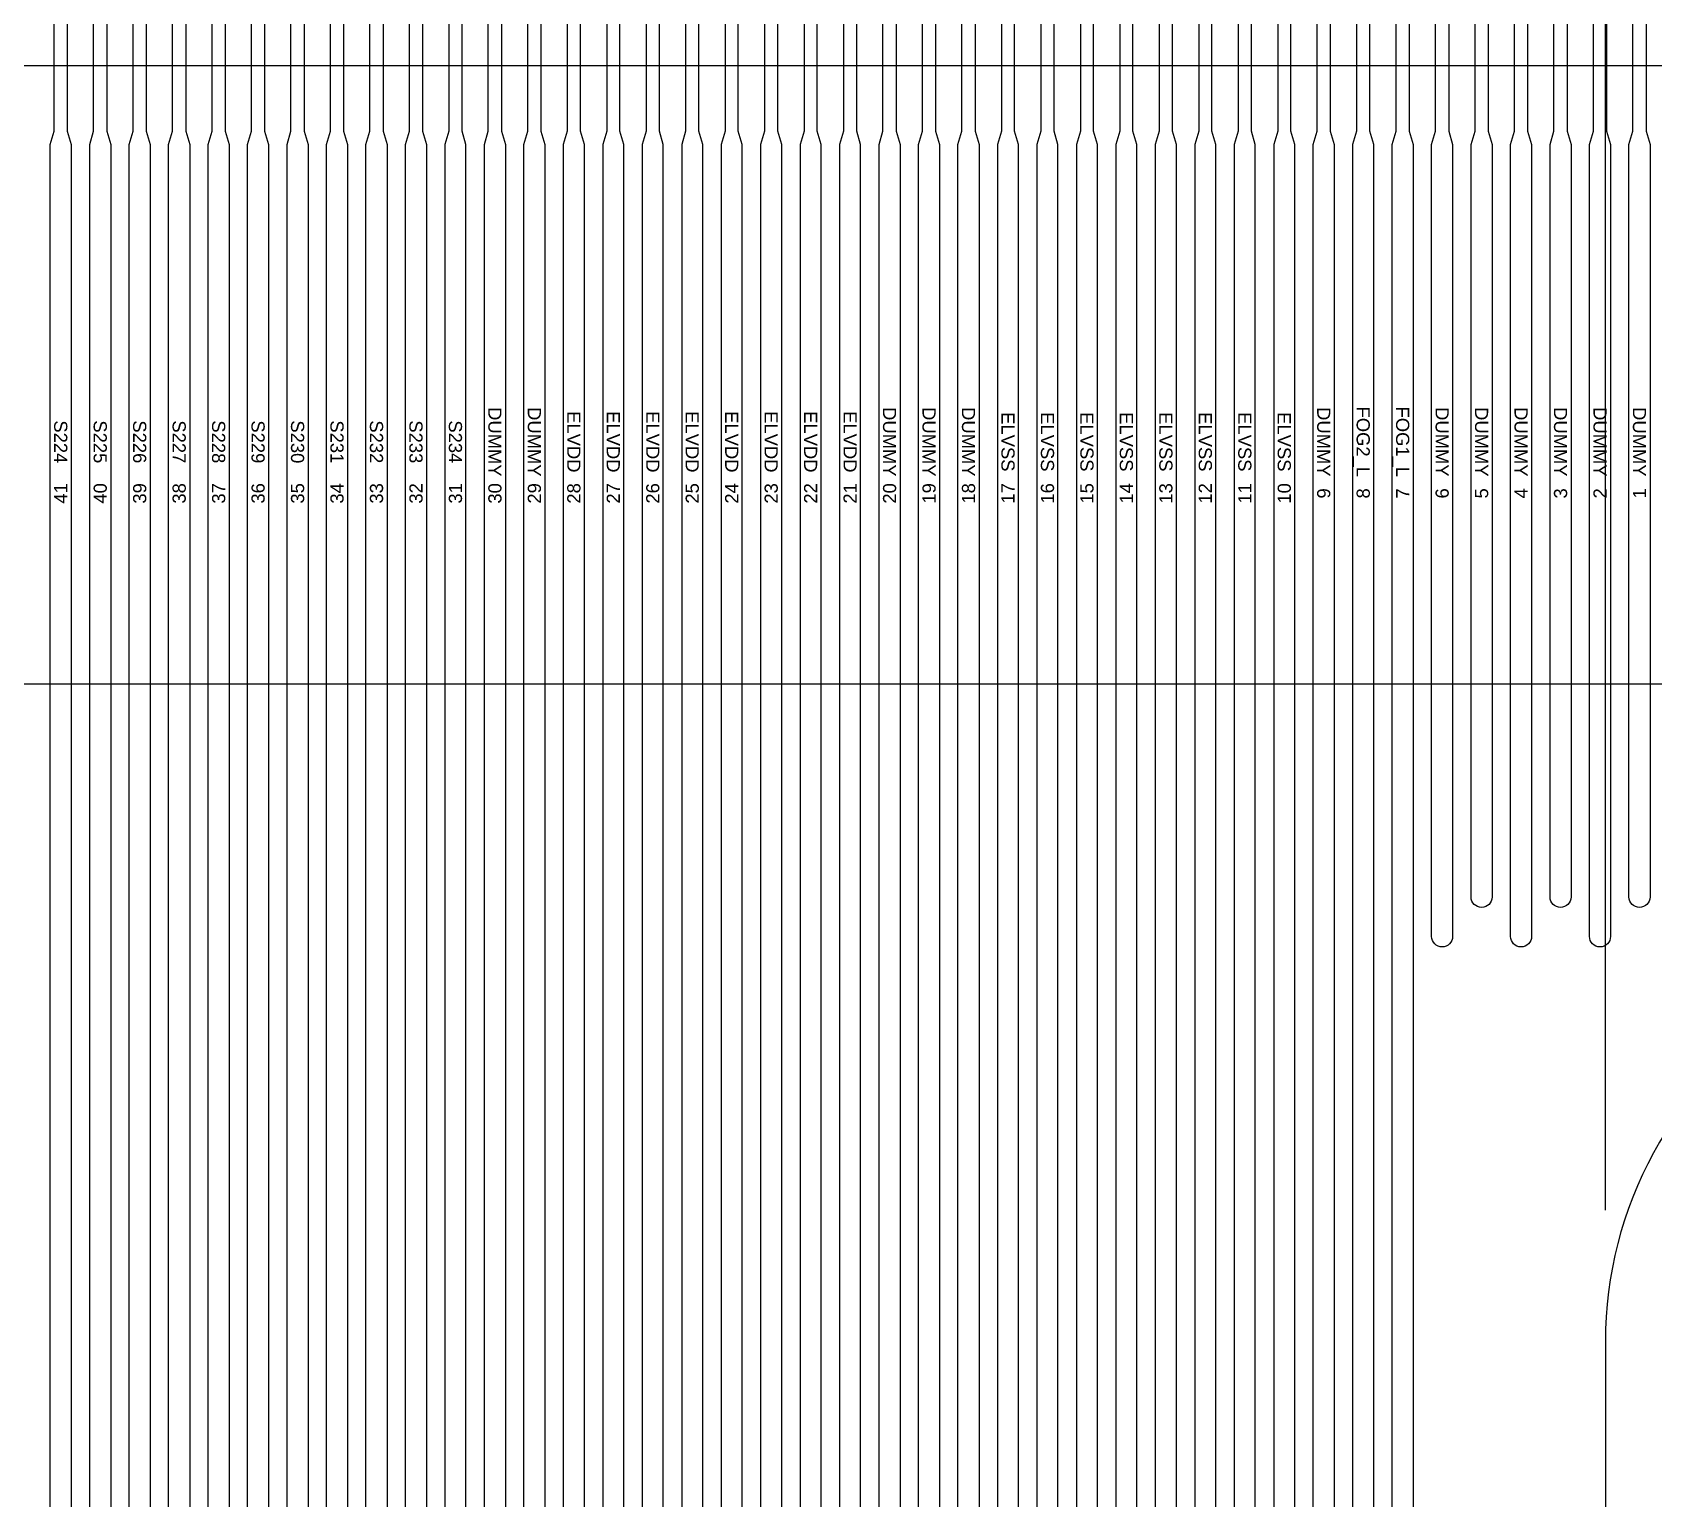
# Model space of a CAD drawing. Extents: x 10 to 206, y -65 to 73.
# Drawn here: x 65.714 to 66.946, y 37.548 to 38.662 of the extents above; entities that cross this region are included whole.
import ezdxf
from ezdxf.enums import TextEntityAlignment as Align

# ---------------------------------------------------------------- set-up
doc = ezdxf.new("R2010")
doc.units = 0
doc.header["$LTSCALE"] = 0.5
for name, color, linetype in [('01 Copper', 3, 'Continuous'), ('03 Solder resist', 6, 'Continuous'), ('06 Cutline', 4, 'Continuous'), ('08 Dimension&pin assignment', 7, 'Continuous')]:
    doc.layers.add(name, color=color, linetype=linetype)
doc.layers.add('13 OL no.', color=190, linetype='Continuous', lineweight=0)
doc.layers.add('14 OL name', color=220, linetype='Continuous', lineweight=0)
doc.styles.add('MBC_Arial_Font', font='arial.ttf')
doc.styles.get("Standard").update_dxf_attribs({"font": 'romans.shx', "width": 0.75, "bigfont": 'AllInOneBig.shx'})
doc.dimstyles.new('ISO-25', dxfattribs={"dimtxt": 0.5, "dimasz": 0.8, "dimexe": 0.1, "dimexo": 0.1, "dimgap": 0.1, "dimtad": 1, "dimdec": 3, "dimzin": 1, "dimdsep": 46, "dimtxsty": 'Standard', "dimcen": 0.5, "dimadec": 0, "dimazin": 0, "dimtfac": 1, "dimtdec": 3, "dimtmove": 0, "dimatfit": 3, "dimfxl": 0, "dimarcsym": 0})
doc.dimstyles.new('ISO-25$0', dxfattribs={"dimtxt": 0.5, "dimasz": 1, "dimexe": 0.1, "dimexo": 0.1, "dimgap": 0.1, "dimtad": 1, "dimdec": 3, "dimzin": 1, "dimdsep": 46, "dimtxsty": 'Standard', "dimcen": 0.5, "dimadec": 0, "dimazin": 0, "dimtfac": 1, "dimtdec": 3, "dimtmove": 0, "dimatfit": 3, "dimfxl": 0, "dimarcsym": 0})

# ---------------------------------------------------------------- blocks, each defined once
blk = doc.blocks.new('*D603')
at = {"layer": '08 Dimension&pin assignment', "color": 0, "lineweight": -2, "transparency": 16777216}
for p, q in [((57.0683, 38.6369), (57.0683, 48.9014)), ((67.1463, 38.6369), (67.1463, 48.9014)), ((57.8683, 48.8014), (66.3463, 48.8014))]:
    blk.add_line(p, q, dxfattribs=at)
at = {"layer": '08 Dimension&pin assignment', "color": 0, "transparency": 16777216}
for points in [[(57.8683, 48.9348), (57.8683, 48.6681), (57.0683, 48.8014)], [(66.3463, 48.6681), (66.3463, 48.9348), (67.1463, 48.8014)]]:
    blk.add_solid(points, dxfattribs=at)
at = {"layer": 'Defpoints', "color": 0, "transparency": 16777216}
for p in [(67.1463, 48.8014), (57.0683, 38.5369), (67.1463, 38.5369)]:
    blk.add_point(p, dxfattribs=at)
at = {"layer": '08 Dimension&pin assignment', "color": 0, "transparency": 16777216, "insert": (62.1073, 49.2824), "char_height": 0.5, "attachment_point": 5}
blk.add_mtext('*10.0780%%P0.003(Mark~Mark) after IC', dxfattribs=at)
blk = doc.blocks.new('*D608')
at = {"layer": '08 Dimension&pin assignment', "color": 0, "lineweight": -2, "transparency": 16777216}
for p, q in [((62.1073, 42.4464), (62.1073, 46.9014)), ((68.2391, 38.2669), (68.2391, 46.9014)), ((62.9073, 46.8014), (67.4391, 46.8014)), ((68.2391, 46.8014), (74.8998, 46.8014))]:
    blk.add_line(p, q, dxfattribs=at)
at = {"layer": '08 Dimension&pin assignment', "color": 0, "transparency": 16777216}
for points in [[(62.9073, 46.9348), (62.9073, 46.6681), (62.1073, 46.8014)], [(67.4391, 46.6681), (67.4391, 46.9348), (68.2391, 46.8014)]]:
    blk.add_solid(points, dxfattribs=at)
at = {"layer": 'Defpoints', "color": 0, "transparency": 16777216}
for p in [(68.2391, 46.8014), (62.1073, 42.3464), (68.2391, 38.1669)]:
    blk.add_point(p, dxfattribs=at)
at = {"layer": '08 Dimension&pin assignment', "color": 0, "transparency": 16777216, "insert": (72.0588, 47.2824), "char_height": 0.5, "attachment_point": 5}
blk.add_mtext('6.1318644%%P{\\C2;0.1}(SR)', dxfattribs=at)
blk = doc.blocks.new('*D629')
at = {"layer": '08 Dimension&pin assignment', "color": 0, "lineweight": -2, "transparency": 16777216}
for p, q in [((55.6423, 35.3125), (55.6423, 51.9014)), ((68.5723, 35.3125), (68.5723, 51.9014)), ((56.4423, 51.8014), (67.7723, 51.8014))]:
    blk.add_line(p, q, dxfattribs=at)
at = {"layer": '08 Dimension&pin assignment', "color": 0, "transparency": 16777216}
for points in [[(56.4423, 51.9348), (56.4423, 51.6681), (55.6423, 51.8014)], [(67.7723, 51.9348), (67.7723, 51.6681), (68.5723, 51.8014)]]:
    blk.add_solid(points, dxfattribs=at)
at = {"layer": '08 Dimension&pin assignment', "color": 0, "transparency": 16777216, "insert": (62.1073, 52.2824), "char_height": 0.5, "attachment_point": 5}
blk.add_mtext('12.930±0.1(Cutline)', dxfattribs=at)
blk = doc.blocks.new('*D632')
at = {"layer": '08 Dimension&pin assignment', "color": 0, "lineweight": -2, "transparency": 16777216}
for p, q in [((86.5948, 34.3764), (86.5948, 45.0329)), ((57.8573, 33.5764), (86.6948, 33.5764)), ((79.6948, 33.5764), (86.6948, 33.5764)), ((86.5948, 32.7764), (86.5948, 31.9764))]:
    blk.add_line(p, q, dxfattribs=at)
at = {"layer": '08 Dimension&pin assignment', "color": 0, "transparency": 16777216}
for points in [[(86.4614, 34.3764), (86.7281, 34.3764), (86.5948, 33.5764)], [(86.4614, 32.7764), (86.7281, 32.7764), (86.5948, 33.5764)]]:
    blk.add_solid(points, dxfattribs=at)
at = {"layer": '08 Dimension&pin assignment', "color": 0, "transparency": 16777216, "insert": (86.1138, 41.0847), "char_height": 0.5, "attachment_point": 5, "rotation": 90}
blk.add_mtext('0%%P1(%%C5mm Tape NG Hole)', dxfattribs=at)
blk = doc.blocks.new('*D635')
at = {"layer": '08 Dimension&pin assignment', "color": 0, "lineweight": -2, "transparency": 16777216}
for p, q in [((57.3051, 37.7672), (57.3051, 49.9014)), ((66.9094, 37.7672), (66.9094, 49.9014)), ((58.1051, 49.8014), (66.1094, 49.8014))]:
    blk.add_line(p, q, dxfattribs=at)
at = {"layer": '08 Dimension&pin assignment', "color": 0, "transparency": 16777216}
for points in [[(58.1051, 49.9348), (58.1051, 49.6681), (57.3051, 49.8014)], [(66.1094, 49.9348), (66.1094, 49.6681), (66.9094, 49.8014)]]:
    blk.add_solid(points, dxfattribs=at)
at = {"layer": 'Defpoints', "color": 0, "transparency": 16777216}
for p in [(66.9094, 49.8014), (57.3051, 37.6672), (66.9094, 37.6672)]:
    blk.add_point(p, dxfattribs=at)
at = {"layer": '08 Dimension&pin assignment', "color": 0, "transparency": 16777216, "insert": (62.1073, 50.2824), "char_height": 0.5, "width": 8.508446, "attachment_point": 5}
blk.add_mtext('9.604±0.1(Cutline)', dxfattribs=at)
blk = doc.blocks.new('*D638')
at = {"layer": '08 Dimension&pin assignment', "color": 0, "lineweight": -2, "transparency": 16777216}
for p, q in [((62.1073, 42.4464), (62.1073, 45.9014)), ((67.5223, 34.1764), (67.5223, 45.9014)), ((62.9073, 45.8014), (66.7223, 45.8014)), ((67.5223, 45.8014), (72.9508, 45.8014))]:
    blk.add_line(p, q, dxfattribs=at)
at = {"layer": '08 Dimension&pin assignment', "color": 0, "transparency": 16777216}
for points in [[(62.9073, 45.9348), (62.9073, 45.6681), (62.1073, 45.8014)], [(66.7223, 45.9348), (66.7223, 45.6681), (67.5223, 45.8014)]]:
    blk.add_solid(points, dxfattribs=at)
at = {"layer": '08 Dimension&pin assignment', "color": 0, "transparency": 16777216, "insert": (70.6365, 46.2824), "char_height": 0.5, "attachment_point": 5}
blk.add_mtext('5.415{\\A1;\\Fromans,bigfont|c128;%%P0.1\\Fromans,bigfont|c136;5\\Fromans,bigfont|c128;(\\Fromans,bigfont|c136;SR\\Fromans,bigfont|c128;)}', dxfattribs=at)
blk = doc.blocks.new('*D644')
at = {"layer": '08 Dimension&pin assignment', "color": 0, "lineweight": -2, "transparency": 16777216}
for p, q in [((56.7683, 38.5369), (56.7683, 50.9014)), ((67.4463, 38.5369), (67.4463, 50.9014)), ((57.5683, 50.8014), (66.6463, 50.8014))]:
    blk.add_line(p, q, dxfattribs=at)
at = {"layer": '08 Dimension&pin assignment', "color": 0, "transparency": 16777216}
for points in [[(57.5683, 50.9348), (57.5683, 50.6681), (56.7683, 50.8014)], [(66.6463, 50.9348), (66.6463, 50.6681), (67.4463, 50.8014)]]:
    blk.add_solid(points, dxfattribs=at)
at = {"layer": '08 Dimension&pin assignment', "color": 0, "transparency": 16777216, "insert": (62.1073, 51.2824), "char_height": 0.5, "width": 7.421255, "attachment_point": 5}
blk.add_mtext('10.678±0.1(Cutline)', dxfattribs=at)
blk = doc.blocks.new('*D692')
at = {"layer": '08 Dimension&pin assignment', "color": 0, "lineweight": -2, "transparency": 16777216}
for p, q in [((57.1453, 33.9409), (57.1453, 43.8654)), ((67.0692, 33.9409), (67.0692, 43.8654)), ((57.9453, 43.7654), (66.2692, 43.7654)), ((67.0692, 43.7654), (78.7121, 43.7654))]:
    blk.add_line(p, q, dxfattribs=at)
at = {"layer": '08 Dimension&pin assignment', "color": 0, "transparency": 16777216}
for points in [[(57.9453, 43.8987), (57.9453, 43.632), (57.1453, 43.7654)], [(66.2692, 43.632), (66.2692, 43.8987), (67.0692, 43.7654)]]:
    blk.add_solid(points, dxfattribs=at)
at = {"layer": 'Defpoints', "color": 0, "transparency": 16777216}
for p in [(67.0692, 43.7654), (57.1453, 33.8409), (67.0692, 33.8409)]:
    blk.add_point(p, dxfattribs=at)
at = {"layer": '08 Dimension&pin assignment', "color": 0, "transparency": 16777216, "insert": (73.2907, 44.2463), "char_height": 0.5, "attachment_point": 5}
blk.add_mtext('{\\Fromans,chineset|c0;\\C2;9.9\\Fromans.shx,chineset.shx|c0;18*1.0006=9.9239508%%P0.005(I/L)}', dxfattribs=at)

msp = doc.modelspace()

# ---------------------------------------------------------------- linework, layer by layer
at = {"layer": '01 Copper'}
for points in [[(65.72780474, 35.78542064), (65.72780474, 38.57693204), (65.73080474, 38.58693204), (65.73080474, 38.68693204), (65.72780474, 38.69693204), (65.72780474, 39.81896109), (65.68975674, 39.89768626), (65.68975674, 41.03142951), (65.61475674, 41.03142951), (65.61475674, 41.15142951), (65.69975674, 41.15142951), (65.69975674, 39.90916839), (65.74380474, 39.81802861), (65.74380474, 38.69693204), (65.74080474, 38.68693204), (65.74080474, 38.58693204), (65.74380474, 38.57693204), (65.74380474, 35.78790873, 0.1359329595)], [(65.75779274, 35.78986286), (65.75779274, 38.57693204), (65.76079274, 38.58693204), (65.76079274, 38.68693204), (65.75779274, 38.69693204), (65.75779274, 39.81896109), (65.71475674, 39.90800693), (65.71475674, 41.15142951), (65.79975674, 41.15142951), (65.79975674, 41.03142951), (65.72475674, 41.03142951), (65.72475674, 39.91948907), (65.77379274, 39.81802861), (65.77379274, 38.69693204), (65.77079274, 38.68693204), (65.77079274, 38.58693204), (65.77379274, 38.57693204), (65.77379274, 35.79235095, 0.1359329595)], [(65.78778074, 35.79430508), (65.78778074, 38.57693204), (65.79078074, 38.58693204), (65.79078074, 38.68693204), (65.78778074, 38.69693204), (65.78778074, 39.81896109), (65.73675674, 39.92453491), (65.73675674, 41.01142951), (65.85175674, 41.01142951), (65.85175674, 41.03142951), (65.81475674, 41.03142951), (65.81475674, 41.15142951), (65.89975674, 41.15142951), (65.89975674, 41.03142951), (65.86275674, 41.03142951), (65.86275674, 41.00042951), (65.74675674, 41.00042951), (65.74675674, 39.93601705), (65.80378074, 39.81802861), (65.80378074, 38.69693204), (65.80078074, 38.68693204), (65.80078074, 38.58693204), (65.80378074, 38.57693204), (65.80378074, 35.79679317, 0.1359329595)], [(66.13364874, 36.3295184), (66.13364874, 38.57693204), (66.13064874, 38.58693204), (66.13064874, 38.68693204), (66.13364874, 38.69693204), (66.13364874, 39.81802861), (66.07775674, 39.93367482), (66.07775674, 41.01142951), (65.96275674, 41.01142951), (65.96275674, 41.03142951), (65.99975674, 41.03142951), (65.99975674, 41.15142951), (65.91475674, 41.15142951), (65.91475674, 41.03142951), (65.95175674, 41.03142951), (65.95175674, 41.00042951), (66.06775674, 41.00042951), (66.06775674, 39.92219269), (66.11764874, 39.81896109), (66.11764874, 38.69693204), (66.12064874, 38.68693204), (66.12064874, 38.58693204), (66.11764874, 38.57693204), (66.11764874, 35.80624011, 0.1359329595)], [(66.16363674, 36.3295184), (66.16363674, 38.57693204), (66.16063674, 38.58693204), (66.16063674, 38.68693204), (66.16363674, 38.69693204), (66.16363674, 39.81802861), (66.09975674, 39.95020281), (66.09975674, 41.15142951), (66.01475674, 41.15142951), (66.01475674, 41.03142951), (66.08975674, 41.03142951), (66.08975674, 39.93872067), (66.14763674, 39.81896109), (66.14763674, 38.69693204), (66.15063674, 38.68693204), (66.15063674, 38.58693204), (66.14763674, 38.57693204), (66.14763674, 36.3295184, -1)], [(66.19362474, 36.3295184), (66.19362474, 38.57693204), (66.19062474, 38.58693204), (66.19062474, 38.68693204), (66.19362474, 38.69693204), (66.19362474, 39.81802861), (66.12475674, 39.96052348), (66.12475674, 41.03142951), (66.19975674, 41.03142951), (66.19975674, 41.15142951), (66.11475674, 41.15142951), (66.11475674, 39.94904135), (66.17762474, 39.81896109), (66.17762474, 38.69693204), (66.18062474, 38.68693204), (66.18062474, 38.58693204), (66.17762474, 38.57693204), (66.17762474, 36.3295184, -1)], [(66.22361274, 36.3295184), (66.22361274, 38.57693204), (66.22061274, 38.58693204), (66.22061274, 38.68693204), (66.22361274, 38.69693204), (66.22361274, 39.81802861), (66.14675674, 39.97705146), (66.14675674, 41.00042951), (66.26275674, 41.00042951), (66.26275674, 41.03142951), (66.29975674, 41.03142951), (66.29975674, 41.15142951), (66.21475674, 41.15142951), (66.21475674, 41.03142951), (66.25175674, 41.03142951), (66.25175674, 41.01142951), (66.13675674, 41.01142951), (66.13675674, 39.96556933), (66.20761274, 39.81896109), (66.20761274, 38.69693204), (66.21061274, 38.68693204), (66.21061274, 38.58693204), (66.20761274, 38.57693204), (66.20761274, 36.3295184, -1)], [(66.52349274, 36.3295184), (66.52349274, 38.57693204), (66.52049274, 38.58693204), (66.52049274, 38.68693204), (66.52349274, 38.69693204), (66.52349274, 39.81802861), (66.47775674, 39.91266103), (66.47775674, 41.01142951), (66.36275674, 41.01142951), (66.36275674, 41.03142951), (66.39975674, 41.03142951), (66.39975674, 41.15142951), (66.31475674, 41.15142951), (66.31475674, 41.03142951), (66.35175674, 41.03142951), (66.35175674, 41.00042951), (66.46775674, 41.00042951), (66.46775674, 39.9011789), (66.50749274, 39.81896109), (66.50749274, 38.69693204), (66.51049274, 38.68693204), (66.51049274, 38.58693204), (66.50749274, 38.57693204), (66.50749274, 36.3295184, -1)], [(66.55348074, 36.3295184), (66.55348074, 38.57693204), (66.55048074, 38.58693204), (66.55048074, 38.68693204), (66.55348074, 38.69693204), (66.55348074, 39.81802861), (66.49975674, 39.92918901), (66.49975674, 41.15142951), (66.41475674, 41.15142951), (66.41475674, 41.03142951), (66.48975674, 41.03142951), (66.48975674, 39.91770688), (66.53748074, 39.81896109), (66.53748074, 38.69693204), (66.54048074, 38.68693204), (66.54048074, 38.58693204), (66.53748074, 38.57693204), (66.53748074, 36.3295184, -1)], [(66.58346874, 36.3295184), (66.58346874, 38.57693204), (66.58046874, 38.58693204), (66.58046874, 38.68693204), (66.58346874, 38.69693204), (66.58346874, 39.81802861), (66.52475674, 39.93950969), (66.52475674, 41.03142951), (66.59975674, 41.03142951), (66.59975674, 41.15142951), (66.51475674, 41.15142951), (66.51475674, 39.92802756), (66.56746874, 39.81896109), (66.56746874, 38.69693204), (66.57046874, 38.68693204), (66.57046874, 38.58693204), (66.56746874, 38.57693204), (66.56746874, 36.3295184, -1)], [(66.61345674, 36.3295184), (66.61345674, 38.57693204), (66.61045674, 38.58693204), (66.61045674, 38.68693204), (66.61345674, 38.69693204), (66.61345674, 39.81802861), (66.54675674, 39.95603767), (66.54675674, 41.00042951), (66.66275674, 41.00042951), (66.66275674, 41.03142951), (66.69975674, 41.03142951), (66.69975674, 41.15142951), (66.61475674, 41.15142951), (66.61475674, 41.03142951), (66.65175674, 41.03142951), (66.65175674, 41.01142951), (66.53675674, 41.01142951), (66.53675674, 39.94455554), (66.59745674, 39.81896109), (66.59745674, 38.69693204), (66.60045674, 38.68693204), (66.60045674, 38.58693204), (66.59745674, 38.57693204), (66.59745674, 36.3295184, -1)], [(65.81776874, 35.7987473), (65.81776874, 38.57693204), (65.82076874, 38.58693204), (65.82076874, 38.68693204), (65.81776874, 38.69693204), (65.81776874, 39.81896109), (65.75875674, 39.9410629), (65.75875674, 40.98042951), (65.84775674, 40.98042951), (65.84775674, 40.86042951), (65.76875674, 40.86042951), (65.76875674, 39.95254503), (65.83376874, 39.81802861), (65.83376874, 38.69693204), (65.83076874, 38.68693204), (65.83076874, 38.58693204), (65.83376874, 38.57693204), (65.83376874, 35.80123539, 0.1359329595)], [(65.90773274, 35.81207395), (65.90773274, 38.57693204), (65.91073274, 38.58693204), (65.91073274, 38.68693204), (65.90773274, 38.69693204), (65.90773274, 39.81896109), (65.82475674, 39.99064684), (65.82475674, 40.56042951), (65.90175674, 40.56042951), (65.90175674, 40.86042951), (65.86275674, 40.86042951), (65.86275674, 40.98042951), (65.95175674, 40.98042951), (65.95175674, 40.86042951), (65.91275674, 40.86042951), (65.91275674, 40.54942951), (65.83475674, 40.54942951), (65.83475674, 40.00212897), (65.92373274, 39.81802861), (65.92373274, 38.69693204), (65.92073274, 38.68693204), (65.92073274, 38.58693204), (65.92373274, 38.57693204), (65.92373274, 35.81456204, 0.1359329595)], [(66.25360074, 36.3295184), (66.25360074, 38.57693204), (66.25060074, 38.58693204), (66.25060074, 38.68693204), (66.25360074, 38.69693204), (66.25360074, 39.81802861), (66.16875674, 39.99357945), (66.16875674, 40.86042951), (66.24775674, 40.86042951), (66.24775674, 40.98042951), (66.15875674, 40.98042951), (66.15875674, 39.98209731), (66.23760074, 39.81896109), (66.23760074, 38.69693204), (66.24060074, 38.68693204), (66.24060074, 38.58693204), (66.23760074, 38.57693204), (66.23760074, 36.3295184, -1)], [(66.34356474, 35.81844357), (66.34356474, 38.57693204), (66.34056474, 38.58693204), (66.34056474, 38.68693204), (66.34356474, 38.69693204), (66.34356474, 39.81802861), (66.23475674, 40.04316339), (66.23475674, 40.54942951), (66.31275674, 40.54942951), (66.31275674, 40.86042951), (66.35175674, 40.86042951), (66.35175674, 40.98042951), (66.26275674, 40.98042951), (66.26275674, 40.86042951), (66.30175674, 40.86042951), (66.30175674, 40.56042951), (66.22475674, 40.56042951), (66.22475674, 40.03168126), (66.32756474, 39.81896109), (66.32756474, 38.69693204), (66.33056474, 38.68693204), (66.33056474, 38.58693204), (66.32756474, 38.57693204), (66.32756474, 36.3295184, -1)], [(66.49350474, 36.3295184), (66.49350474, 38.57693204), (66.49050474, 38.58693204), (66.49050474, 38.68693204), (66.49350474, 38.69693204), (66.49350474, 39.81802861), (66.45575674, 39.89613305), (66.45575674, 40.98042951), (66.36675674, 40.98042951), (66.36675674, 40.86042951), (66.44575674, 40.86042951), (66.44575674, 39.88465092), (66.47750474, 39.81896109), (66.47750474, 38.69693204), (66.48050474, 38.68693204), (66.48050474, 38.58693204), (66.47750474, 38.57693204), (66.47750474, 36.3295184, -1)], [(66.64344474, 36.3295184), (66.64344474, 38.57693204), (66.64044474, 38.58693204), (66.64044474, 38.68693204), (66.64344474, 38.69693204), (66.64344474, 39.81802861), (66.56875674, 39.97256565), (66.56875674, 40.86042951), (66.64775674, 40.86042951), (66.64775674, 40.98042951), (66.55875674, 40.98042951), (66.55875674, 39.96108352), (66.62744474, 39.81896109), (66.62744474, 38.69693204), (66.63044474, 38.68693204), (66.63044474, 38.58693204), (66.62744474, 38.57693204), (66.62744474, 36.3295184, -0.9999999834)], [(66.73340874, 35.91706), (66.73340874, 38.57693204), (66.73040874, 38.58693204), (66.73040874, 38.68693204), (66.73340874, 38.69693204), (66.73340874, 39.81802861), (66.63475674, 40.0221496), (66.63475674, 40.54942951), (66.71275674, 40.54942951), (66.71275674, 40.86042951), (66.75175674, 40.86042951), (66.75175674, 40.98042951), (66.66275674, 40.98042951), (66.66275674, 40.86042951), (66.70175674, 40.86042951), (66.70175674, 40.56042951), (66.62475674, 40.56042951), (66.62475674, 40.01066746), (66.71740874, 39.81896109), (66.71740874, 38.69693204), (66.72040874, 38.68693204), (66.72040874, 38.58693204), (66.71740874, 38.57693204), (66.71740874, 35.89095819, 0.3152987889)], [(65.84775674, 35.80318951), (65.84775674, 38.57693204), (65.85075674, 38.58693204), (65.85075674, 38.68693204), (65.84775674, 38.69693204), (65.84775674, 39.81896109), (65.78075674, 39.95759088), (65.78075674, 40.84042951), (65.88675674, 40.84042951), (65.88675674, 40.72042951), (65.79075674, 40.72042951), (65.79075674, 39.96907301), (65.86375674, 39.81802861), (65.86375674, 38.69693204), (65.86075674, 38.68693204), (65.86075674, 38.58693204), (65.86375674, 38.57693204), (65.86375674, 35.80567761, 0.1359329595)], [(66.28358874, 36.3295184), (66.28358874, 38.57693204), (66.28058874, 38.58693204), (66.28058874, 38.68693204), (66.28358874, 38.69693204), (66.28358874, 39.81802861), (66.19075674, 40.01010743), (66.19075674, 40.72042951), (66.28675674, 40.72042951), (66.28675674, 40.84042951), (66.18075674, 40.84042951), (66.18075674, 39.99862529), (66.26758874, 39.81896109), (66.26758874, 38.69693204), (66.27058874, 38.68693204), (66.27058874, 38.58693204), (66.26758874, 38.57693204), (66.26758874, 36.3295184, -1)], [(66.46351674, 36.3295184), (66.46351674, 38.57693204), (66.46051674, 38.58693204), (66.46051674, 38.68693204), (66.46351674, 38.69693204), (66.46351674, 39.81802861), (66.43375674, 39.87960507), (66.43375674, 40.84042951), (66.32775674, 40.84042951), (66.32775674, 40.72042951), (66.42375674, 40.72042951), (66.42375674, 39.86812294), (66.44751674, 39.81896109), (66.44751674, 38.69693204), (66.45051674, 38.68693204), (66.45051674, 38.58693204), (66.44751674, 38.57693204), (66.44751674, 35.76571351, 0.3152987889)], [(66.67343274, 35.87503881), (66.67343274, 38.57693204), (66.67043274, 38.58693204), (66.67043274, 38.68693204), (66.67343274, 38.69693204), (66.67343274, 39.81802861), (66.59075674, 39.98909364), (66.59075674, 40.72042951), (66.68675674, 40.72042951), (66.68675674, 40.84042951), (66.58075674, 40.84042951), (66.58075674, 39.9776115), (66.65743274, 39.81896109), (66.65743274, 38.69693204), (66.66043274, 38.68693204), (66.66043274, 38.58693204), (66.65743274, 38.57693204), (66.65743274, 36.3295184, -1)], [(65.87774474, 35.80763173), (65.87774474, 38.57693204), (65.88074474, 38.58693204), (65.88074474, 38.68693204), (65.87774474, 38.69693204), (65.87774474, 39.81896109), (65.80275674, 39.97411886), (65.80275674, 40.70042951), (65.88675674, 40.70042951), (65.88675674, 40.58042951), (65.81275674, 40.58042951), (65.81275674, 39.98560099), (65.89374474, 39.81802861), (65.89374474, 38.69693204), (65.89074474, 38.68693204), (65.89074474, 38.58693204), (65.89374474, 38.57693204), (65.89374474, 35.81011982, 0.1359329595)], [(66.04368474, 35.83233091), (66.04368474, 38.57693204), (66.04068474, 38.58693204), (66.04068474, 38.68693204), (66.04368474, 38.69693204), (66.04368474, 39.81802861), (66.01175674, 39.88409088), (66.01175674, 40.70042951), (65.92775674, 40.70042951), (65.92775674, 40.58042951), (66.00175674, 40.58042951), (66.00175674, 39.87260875), (66.02768474, 39.81896109), (66.02768474, 38.69693204), (66.03068474, 38.68693204), (66.03068474, 38.58693204), (66.02768474, 38.57693204), (66.02768474, 35.82984282, 0.1359329595)], [(66.31357674, 36.3295184), (66.31357674, 38.57693204), (66.31057674, 38.58693204), (66.31057674, 38.68693204), (66.31357674, 38.69693204), (66.31357674, 39.81802861), (66.21275674, 40.02663541), (66.21275674, 40.58042951), (66.28675674, 40.58042951), (66.28675674, 40.70042951), (66.20275674, 40.70042951), (66.20275674, 40.01515328), (66.29757674, 39.81896109), (66.29757674, 38.69693204), (66.30057674, 38.68693204), (66.30057674, 38.58693204), (66.29757674, 38.57693204), (66.29757674, 36.3295184, -1)], [(65.93772074, 35.81651617), (65.93772074, 38.57693204), (65.94072074, 38.58693204), (65.94072074, 38.68693204), (65.93772074, 38.69693204), (65.93772074, 39.81896109), (65.84675674, 40.00717482), (65.84675674, 40.52942951), (65.98675674, 40.52942951), (65.98675674, 40.40942951), (65.85675674, 40.40942951), (65.85675674, 40.01865695), (65.95372074, 39.81802861), (65.95372074, 38.69693204), (65.95072074, 38.68693204), (65.95072074, 38.58693204), (65.95372074, 38.57693204), (65.95372074, 35.81900426, 0.1359329595)], [(66.74739674, 35.94389412), (66.74739674, 38.57693204), (66.75039674, 38.58693204), (66.75039674, 38.68693204), (66.74739674, 38.69693204), (66.74739674, 39.81896109), (66.64675674, 40.02719545), (66.64675674, 40.52942951), (66.78675674, 40.52942951), (66.78675674, 40.40942951), (66.65675674, 40.40942951), (66.65675674, 40.03867758), (66.76339674, 39.81802861), (66.76339674, 38.69693204), (66.76039674, 38.68693204), (66.76039674, 38.58693204), (66.76339674, 38.57693204), (66.76339674, 35.96999593, 0.3152987889)], [(65.96770874, 35.82095838), (65.96770874, 38.57693204), (65.97070874, 38.58693204), (65.97070874, 38.68693204), (65.96770874, 38.69693204), (65.96770874, 39.81896109), (65.86875674, 40.0237028), (65.86875674, 40.38942951), (65.98675674, 40.38942951), (65.98675674, 40.26942951), (65.87875674, 40.26942951), (65.87875674, 40.03518494), (65.98370874, 39.81802861), (65.98370874, 38.69693204), (65.98070874, 38.68693204), (65.98070874, 38.58693204), (65.98370874, 38.57693204), (65.98370874, 35.82344648, 0.1359329595)], [(65.99769674, 35.8254006), (65.99769674, 38.57693204), (66.00069674, 38.58693204), (66.00069674, 38.68693204), (65.99769674, 38.69693204), (65.99769674, 39.81896109), (65.89075674, 40.04023078), (65.89075674, 40.24942951), (65.98675674, 40.24942951), (65.98675674, 40.12942951), (65.90075674, 40.12942951), (65.90075674, 40.05171292), (66.01369674, 39.81802861), (66.01369674, 38.69693204), (66.01069674, 38.68693204), (66.01069674, 38.58693204), (66.01369674, 38.57693204), (66.01369674, 35.82788869, 0.1359329595)]]:
    msp.add_lwpolyline(points, format="xyb", dxfattribs=at)
for points in [[(66.94332474, 38.69693204), (66.94032474, 38.68693204), (66.94032474, 38.58693204), (66.94332474, 38.57693204), (66.94332474, 38.00517648, -1), (66.92732474, 38.00517648), (66.92732474, 38.57693204), (66.93032474, 38.58693204), (66.93032474, 38.68693204), (66.92732474, 38.69693204), (66.92732474, 39.81896109), (66.86775674, 39.94221332), (66.86775674, 41.00042951), (66.75175674, 41.00042951), (66.75175674, 41.03142951), (66.71475674, 41.03142951), (66.71475674, 41.15142951), (66.79975674, 41.15142951), (66.79975674, 41.03142951), (66.76275674, 41.03142951), (66.76275674, 41.01142951), (66.87775674, 41.01142951), (66.87775674, 39.95369545), (66.94332474, 39.81802861)], [(66.10066074, 38.68693204), (66.10066074, 38.58693204), (66.10366074, 38.57693204), (66.10366074, 36.3295184, -1), (66.08766074, 36.3295184), (66.08766074, 38.57693204), (66.09066074, 38.58693204), (66.09066074, 38.68693204), (66.08766074, 38.69693204), (66.08766074, 39.81896109), (66.04575674, 39.90566471), (66.04575674, 40.86042951), (65.96675674, 40.86042951), (65.96675674, 40.98042951), (66.05575674, 40.98042951), (66.05575674, 39.91714684), (66.10366074, 39.81802861), (66.10366074, 38.69693204)], [(66.91333674, 38.69693204), (66.91033674, 38.68693204), (66.91033674, 38.58693204), (66.91333674, 38.57693204), (66.91333674, 37.97518204, -1), (66.89733674, 37.97518204), (66.89733674, 38.57693204), (66.90033674, 38.58693204), (66.90033674, 38.68693204), (66.89733674, 38.69693204), (66.89733674, 39.81896109), (66.84575674, 39.92568534), (66.84575674, 40.86042951), (66.76675674, 40.86042951), (66.76675674, 40.98042951), (66.85575674, 40.98042951), (66.85575674, 39.93716747), (66.91333674, 39.81802861)], [(66.07067274, 38.68693204), (66.07067274, 38.58693204), (66.07367274, 38.57693204), (66.07367274, 36.3295184, -1), (66.05767274, 36.3295184), (66.05767274, 38.57693204), (66.06067274, 38.58693204), (66.06067274, 38.68693204), (66.05767274, 38.69693204), (66.05767274, 39.81896109), (66.02375674, 39.88913673), (66.02375674, 40.72042951), (65.92775674, 40.72042951), (65.92775674, 40.84042951), (66.03375674, 40.84042951), (66.03375674, 39.90061886), (66.07367274, 39.81802861), (66.07367274, 38.69693204)], [(66.88334874, 38.69693204), (66.88034874, 38.68693204), (66.88034874, 38.58693204), (66.88334874, 38.57693204), (66.88334874, 38.00517648, -1), (66.86734874, 38.00517648), (66.86734874, 38.57693204), (66.87034874, 38.58693204), (66.87034874, 38.68693204), (66.86734874, 38.69693204), (66.86734874, 39.81896109), (66.82375674, 39.90915735), (66.82375674, 40.72042951), (66.72775674, 40.72042951), (66.72775674, 40.84042951), (66.83375674, 40.84042951), (66.83375674, 39.92063949), (66.88334874, 39.81802861)], [(66.43052874, 38.68693204), (66.43052874, 38.58693204), (66.43352874, 38.57693204), (66.43352874, 36.3295184, -1), (66.41752874, 36.3295184), (66.41752874, 38.57693204), (66.42052874, 38.58693204), (66.42052874, 38.68693204), (66.41752874, 38.69693204), (66.41752874, 39.81896109), (66.40175674, 39.85159495), (66.40175674, 40.58042951), (66.32775674, 40.58042951), (66.32775674, 40.70042951), (66.41175674, 40.70042951), (66.41175674, 39.86307709), (66.43352874, 39.81802861), (66.43352874, 38.69693204)], [(66.70042074, 38.68693204), (66.70042074, 38.58693204), (66.70342074, 38.57693204), (66.70342074, 36.3295184, -1), (66.68742074, 36.3295184), (66.68742074, 38.57693204), (66.69042074, 38.58693204), (66.69042074, 38.68693204), (66.68742074, 38.69693204), (66.68742074, 39.81896109), (66.60275674, 39.99413948), (66.60275674, 40.70042951), (66.68675674, 40.70042951), (66.68675674, 40.58042951), (66.61275674, 40.58042951), (66.61275674, 40.00562162), (66.70342074, 39.81802861), (66.70342074, 38.69693204)], [(66.85336074, 38.69693204), (66.85036074, 38.68693204), (66.85036074, 38.58693204), (66.85336074, 38.57693204), (66.85336074, 37.97518204, -1), (66.83736074, 37.97518204), (66.83736074, 38.57693204), (66.84036074, 38.58693204), (66.84036074, 38.68693204), (66.83736074, 38.69693204), (66.83736074, 39.81896109), (66.80175674, 39.89262937), (66.80175674, 40.58042951), (66.72775674, 40.58042951), (66.72775674, 40.70042951), (66.81175674, 40.70042951), (66.81175674, 39.90411151), (66.85336074, 39.81802861)], [(66.37055274, 38.68693204), (66.37055274, 38.58693204), (66.37355274, 38.57693204), (66.37355274, 36.3295184, -1), (66.35755274, 36.3295184), (66.35755274, 38.57693204), (66.36055274, 38.58693204), (66.36055274, 38.68693204), (66.35755274, 38.69693204), (66.35755274, 39.81896109), (66.24675674, 40.04820924), (66.24675674, 40.52942951), (66.38675674, 40.52942951), (66.38675674, 40.40942951), (66.25675674, 40.40942951), (66.25675674, 40.05969137), (66.37355274, 39.81802861), (66.37355274, 38.69693204)], [(66.40054074, 38.68693204), (66.40054074, 38.58693204), (66.40354074, 38.57693204), (66.40354074, 36.3295184, -1), (66.38754074, 36.3295184), (66.38754074, 38.57693204), (66.39054074, 38.58693204), (66.39054074, 38.68693204), (66.38754074, 38.69693204), (66.38754074, 39.81896109), (66.26875674, 40.06473722), (66.26875674, 40.38942951), (66.38675674, 40.38942951), (66.38675674, 40.26942951), (66.27875674, 40.26942951), (66.27875674, 40.07621935), (66.40354074, 39.81802861), (66.40354074, 38.69693204)], [(66.79338474, 38.69693204), (66.79038474, 38.68693204), (66.79038474, 38.58693204), (66.79338474, 38.57693204), (66.79338474, 37.97518204, -1), (66.77738474, 37.97518204), (66.77738474, 38.57693204), (66.78038474, 38.58693204), (66.78038474, 38.68693204), (66.77738474, 38.69693204), (66.77738474, 39.81896109), (66.66875674, 40.04372343), (66.66875674, 40.38942951), (66.78675674, 40.38942951), (66.78675674, 40.26942951), (66.67875674, 40.26942951), (66.67875674, 40.05520556), (66.79338474, 39.81802861)], [(66.82337274, 38.69693204), (66.82037274, 38.68693204), (66.82037274, 38.58693204), (66.82337274, 38.57693204), (66.82337274, 38.00517648, -1), (66.80737274, 38.00517648), (66.80737274, 38.57693204), (66.81037274, 38.58693204), (66.81037274, 38.68693204), (66.80737274, 38.69693204), (66.80737274, 39.81896109), (66.69075674, 40.06025141), (66.69075674, 40.24942951), (66.78675674, 40.24942951), (66.78675674, 40.12942951), (66.70075674, 40.12942951), (66.70075674, 40.07173354), (66.82337274, 39.81802861)]]:
    msp.add_lwpolyline(points, format="xyb", close=True, dxfattribs=at)
at = {"layer": '03 Solder resist'}
msp.add_lwpolyline([(69.6661237, 31.71147701), (69.37225674, 31.8875043), (69.37225674, 35.21245194, 0.3152987889), (68.6484789, 36.24611382), (67.70940985, 36.587907), (67.70940985, 37.39489425), (67.788677, 37.44607355, 0.2230807633), (68.23912115, 38.16693204), (55.97539234, 38.16693204, 0.2230807633), (56.42583649, 37.44607355), (56.50510364, 37.39489425), (56.50510364, 36.587907), (55.56603459, 36.24611382, 0.3152987889), (54.84225674, 35.21245194), (54.84225674, 31.8875043), (54.54838979, 31.71147701, 0.2636431542), (54.06225674, 30.85360711), (54.06225674, 30.15960799), (70.15225674, 30.15960799), (70.15225674, 30.85360711, 0.2636431542)], format="xyb", close=True, dxfattribs=at)
at = {"layer": '06 Cutline'}
msp.add_lwpolyline([(56.96825674, 38.63693204), (67.24625674, 38.63693204, -0.4142135624), (67.44625674, 38.43693204), (67.44625674, 38.28618085, -0.2546712192), (67.35474079, 38.11815939), (67.04668377, 37.91926054, 0.2546712192), (66.90940985, 37.66722836), (66.90940985, 36.23780323, 0.3152987889), (67.1068038, 35.95589545), (68.37486279, 35.49435972, -0.3152987889), (68.57225674, 35.21245194), (68.57225674, 31.60416702, 0.2636431542), (68.71809666, 31.34680605), (69.25503013, 31.02518109, -0.2636431542), (69.35225674, 30.85360711), (69.35225674, 28.75960799, -0.4142135624), (69.15225674, 28.55960799), (55.06225674, 28.55960799, -0.4142135624)], format="xyb", dxfattribs=at)

# ---------------------------------------------------------------- texts
at = {"layer": '13 OL no.', "style": 'MBC_Arial_Font'}
for s, p in [('41', (65.73580474, 38.3117711)), ('40', (65.76579274, 38.3117711)), ('39', (65.79578074, 38.3117711)), ('38', (65.82576874, 38.3117711)), ('37', (65.85575674, 38.3117711)), ('36', (65.88574474, 38.3117711)), ('35', (65.91573274, 38.3117711)), ('34', (65.94572074, 38.3117711)), ('33', (65.97570874, 38.3117711)), ('32', (66.00569674, 38.3117711)), ('31', (66.03568474, 38.3117711)), ('30', (66.06567274, 38.3117711)), ('29', (66.09566074, 38.3117711)), ('28', (66.12564874, 38.3117711)), ('27', (66.15563674, 38.3117711)), ('26', (66.18562474, 38.3117711)), ('25', (66.21561274, 38.3117711)), ('24', (66.24560074, 38.3117711)), ('23', (66.27558874, 38.3117711)), ('22', (66.30557674, 38.3117711)), ('21', (66.33556474, 38.3117711)), ('20', (66.36555274, 38.3117711)), ('19', (66.39554074, 38.3117711)), ('18', (66.42552874, 38.3117711)), ('17', (66.45551674, 38.3117711)), ('16', (66.48550474, 38.3117711)), ('15', (66.51549274, 38.3117711)), ('14', (66.54548074, 38.3117711)), ('13', (66.57546874, 38.3117711)), ('12', (66.60545674, 38.3117711)), ('11', (66.63544474, 38.3117711)), ('10', (66.66543274, 38.3117711)), ('9', (66.69542074, 38.3117711)), ('8', (66.72540874, 38.3117711)), ('7', (66.75539674, 38.3117711)), ('6', (66.78538474, 38.3117711)), ('5', (66.81537274, 38.3117711)), ('4', (66.84536074, 38.3117711)), ('3', (66.87534874, 38.3117711)), ('2', (66.90533674, 38.3117711)), ('1', (66.93532474, 38.3117711))]:
    msp.add_text(s, height=0.01, rotation=90, dxfattribs=at).set_placement(p, align=Align.MIDDLE_CENTER)
at = {"layer": '14 OL name', "style": 'MBC_Arial_Font'}
for s, p in [('DUMMY', (66.06567274, 38.35091958)), ('DUMMY', (66.09566074, 38.35091958)), ('ELVDD', (66.12564874, 38.35091958)), ('ELVDD', (66.15563674, 38.35091958)), ('ELVDD', (66.18562474, 38.35091958)), ('ELVDD', (66.21561274, 38.35091958)), ('ELVDD', (66.24560074, 38.35091958)), ('ELVDD', (66.27558874, 38.35091958)), ('ELVDD', (66.30557674, 38.35091958)), ('ELVDD', (66.33556474, 38.35091958)), ('DUMMY', (66.36555274, 38.35091958)), ('DUMMY', (66.39554074, 38.35091958)), ('DUMMY', (66.42552874, 38.35091958)), ('ELVSS', (66.45551674, 38.35091958)), ('ELVSS', (66.48550474, 38.35091958)), ('ELVSS', (66.51549274, 38.35091958)), ('ELVSS', (66.54548074, 38.35091958)), ('ELVSS', (66.57546874, 38.35091958)), ('ELVSS', (66.60545674, 38.35091958)), ('ELVSS', (66.63544474, 38.35091958)), ('ELVSS', (66.66543274, 38.35091958)), ('DUMMY', (66.69542074, 38.35091958)), ('FOG2_L', (66.72540874, 38.35091958)), ('FOG1_L', (66.75539674, 38.35091958)), ('DUMMY', (66.78538474, 38.35091958)), ('DUMMY', (66.81537274, 38.35091958)), ('DUMMY', (66.84536074, 38.35091958)), ('DUMMY', (66.87534874, 38.35091958)), ('DUMMY', (66.90533674, 38.35091958)), ('DUMMY', (66.93532474, 38.35091958)), ('S224', (65.73580474, 38.35091958)), ('S225', (65.76579274, 38.35091958)), ('S226', (65.79578074, 38.35091958)), ('S227', (65.82576874, 38.35091958)), ('S228', (65.85575674, 38.35091958)), ('S229', (65.88574474, 38.35091958)), ('S230', (65.91573274, 38.35091958)), ('S231', (65.94572074, 38.35091958)), ('S232', (65.97570874, 38.35091958)), ('S233', (66.00569674, 38.35091958)), ('S234', (66.03568474, 38.35091958))]:
    msp.add_text(s, height=0.01, rotation=270, dxfattribs=at).set_placement(p, align=Align.MIDDLE_CENTER)

# ---------------------------------------------------------------- dimensions: what is measured, and where the dimension line sits
at = {"layer": '08 Dimension&pin assignment'}
for base, p1, p2, text, override, picture, middle in [((68.57225674, 51.80142951), (55.64225674, 35.21245194), (68.57225674, 35.21245194), '<>±0.1(Cutline)', {"dimadec": 3}, '*D629', (62.10725674, 51.80142951)), ((67.14625674, 48.80142951), (57.06825674, 38.53693204), (67.14625674, 38.53693204), '*<>%%P0.003(Mark~Mark) after IC', {"dimdec": 4, "dimtxsty": 'Standard', "dimadec": 3}, '*D603', (62.10725674, 48.80142951)), ((62.10725674, 45.80142951), (67.52225674, 34.07642951), (62.10725674, 42.34642951), '<>{\\A1;\\Fromans,bigfont|c128;%%P0.1\\Fromans,bigfont|c136;5\\Fromans,bigfont|c128;(\\Fromans,bigfont|c136;SR\\Fromans,bigfont|c128;)}', {"dimzin": 8, "dimadec": 3}, '*D638', (70.63654246, 45.80142951))]:
    dim = msp.add_linear_dim(base=base, p1=p1, p2=p2, text=text, dimstyle='ISO-25', override=override, dxfattribs=at)
    dim.commit()
    dim.dimension.update_dxf_attribs({"geometry": picture, "text_midpoint": middle, "dimtype": 160})
for base, p1, p2, picture, middle in [((67.44625674, 50.80142951), (56.76825674, 38.43693204), (67.44625674, 38.43693204), '*D644', (62.10725674, 51.28238189)), ((66.90940985, 49.80142951), (57.30510364, 37.66722836), (66.90940985, 37.66722836), '*D635', (62.10725674, 50.28238189))]:
    dim = msp.add_linear_dim(base=base, p1=p1, p2=p2, text='<>±0.1(Cutline)', dimstyle='ISO-25$0', override={"dimasz": 0.8, "dimadec": 3, "dimfxl": 1.25}, dxfattribs=at)
    dim.commit()
    dim.dimension.update_dxf_attribs({"geometry": picture, "text_midpoint": middle})
for base, p1, p2, angle, text, override, picture, middle in [((68.239121146, 46.8014295119), (62.1072567431, 42.3464295119), (68.239121146, 38.1669320432), 180, '<>%%P{\\C2;0.1}(SR)', {"dimdec": 8, "dimzin": 9, "dimtxsty": 'Standard', "dimadec": 3}, '*D608', (72.0587640031, 46.8014295119)), ((86.5947567431, 33.5764295119), (79.5947567431, 33.5764295119), (57.7572567431, 33.5764295119), 90, '<>%%P1(%%C5mm Tape NG Hole)', {"dimzin": 8, "dimadec": 3}, '*D632', (86.5947567431, 41.0846795121))]:
    dim = msp.add_linear_dim(base=base, p1=p1, p2=p2, angle=angle, text=text, dimstyle='ISO-25', override=override, dxfattribs=at)
    dim.commit()
    dim.dimension.update_dxf_attribs({"geometry": picture, "text_midpoint": middle, "dimtype": 160})
at = {"layer": '08 Dimension&pin assignment', "color": 2}
dim = msp.add_linear_dim(base=(67.0692321431, 43.7653682511), p1=(57.1452813431, 33.8409295119), p2=(67.0692321431, 33.8409295119), text='{\\Fromans,chineset|c0;\\C2;9.9\\Fromans.shx,chineset.shx|c0;18*1.0006=<>%%P0.005(I/L)}', dimstyle='ISO-25', override={"dimdec": 8, "dimzin": 8, "dimtxsty": 'Standard', "dimadec": 3}, dxfattribs=at)
dim.commit()
dim.dimension.update_dxf_attribs({"geometry": '*D692', "text_midpoint": (73.2906607145, 44.2463206321)})

doc.saveas('drawing.dxf')
